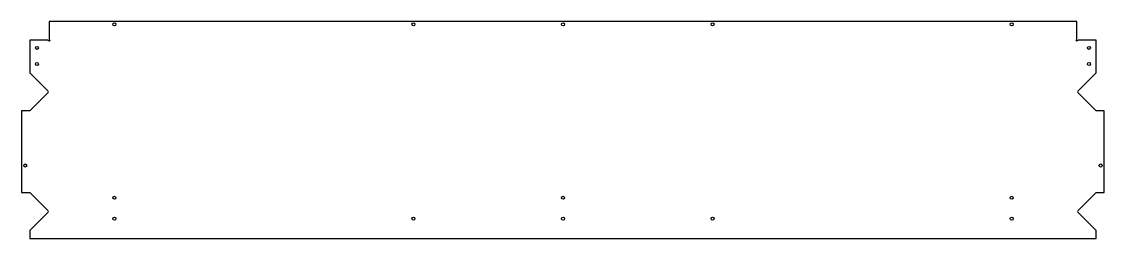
# Model space of a CAD drawing. Header units: millimetres. Extents: x -9 to 1198, y 0 to 242.
import ezdxf

# ---------------------------------------------------------------- set-up
doc = ezdxf.new("R2010")
doc.units = ezdxf.units.MM
doc.layers.get('0').update_dxf_attribs({"linetype": 'CONTINUOUS'})

msp = doc.modelspace()

# ---------------------------------------------------------------- linework, layer by layer
for p, q in [((1166.9, 241.8), (21.6, 241.8)), ((21.6, 241.8), (21.6, 222.8)), ((1166.9, 222.8), (1166.9, 241.8)), ((20, 221.2), (0, 221.2)), ((0, 221.2), (0, 184.6)), ((22.3, 220.5), (22.3, 220.5)), ((1166.3, 220.5), (1166.2, 220.5)), ((1188.5, 221.2), (1168.5, 221.2)), ((1188.5, 184.6), (1188.5, 221.2)), ((0, 184.6), (20.5, 164.1)), ((1168, 164.1), (1188.5, 184.6)), ((20.5, 162.7), (0, 142.2)), ((1188.5, 142.2), (1168, 162.7)), ((0, 142.2), (-9, 142.2)), ((-9, 142.2), (-9, 51.3)), ((1197.5, 142.2), (1188.5, 142.2)), ((1197.5, 51.3), (1197.5, 142.2)), ((-9, 51.3), (0, 51.3)), ((0, 51.3), (20.5, 30.8)), ((1168, 30.8), (1188.5, 51.3)), ((1188.5, 51.3), (1197.5, 51.3)), ((20.5, 29.4), (0, 8.9)), ((1188.5, 8.9), (1168, 29.4)), ((0, 8.9), (0, 0)), ((0, 0), (1188.5, 0)), ((1188.5, 0), (1188.5, 8.9))]:
    msp.add_line(p, q)
for centre in [(94.3, 238.8), (427.6, 238.8), (594.3, 238.8), (760.9, 238.8), (1094.3, 238.8), (8, 212.5), (1180.5, 212.5), (8, 194.5), (1180.5, 194.5), (-5, 81.3), (1193.5, 81.3), (94.3, 45.3), (594.3, 45.3), (1094.3, 45.3), (94.3, 22), (427.6, 22), (594.3, 22), (760.9, 22), (1094.3, 22)]:
    msp.add_circle(centre, 1.7)
for centre, start, end in [((19.8, 163.4), -45, 45), ((1168.7, 163.4), 135, 225), ((19.8, 30.1), -45, 45), ((1168.7, 30.1), 135, 225)]:
    msp.add_arc(centre, 1, start, end)
for points in [[(20, 221.2), (20.7, 221.2), (21.4, 220.7), (22.1, 220.2)], [(22.1, 220.2), (22.2, 220.3), (22.2, 220.4), (22.3, 220.5)], [(22.3, 220.5), (22.4, 220.6), (22.5, 220.7), (22.5, 220.8)], [(1166, 220.8), (1166.1, 220.7), (1166.1, 220.6), (1166.2, 220.5)], [(1166.3, 220.5), (1166.3, 220.4), (1166.4, 220.3), (1166.4, 220.2)], [(1166.4, 220.2), (1167.1, 220.7), (1167.8, 221.2), (1168.5, 221.2)]]:
    msp.add_open_spline(points, degree=3)
for points, knots in [([(21.6, 222.8), (21.6, 222.2), (22, 221.7), (22.3, 221.1), (22.4, 221), (22.5, 220.9), (22.5, 220.8)], [0, 0, 0, 0, 0.1269433, 0.1269433, 0.1269433, 0.1512719, 0.1512719, 0.1512719, 0.1512719]), ([(1166, 220.8), (1166.3, 221.3), (1166.7, 221.8), (1166.8, 222.3), (1166.9, 222.5), (1166.9, 222.6), (1166.9, 222.8)], [0.0018923, 0.0018923, 0.0018923, 0.0018923, 0.152165, 0.152165, 0.152165, 0.1985215, 0.1985215, 0.1985215, 0.1985215])]:
    msp.add_open_spline(points, degree=3, knots=knots)

doc.saveas('drawing.dxf')
